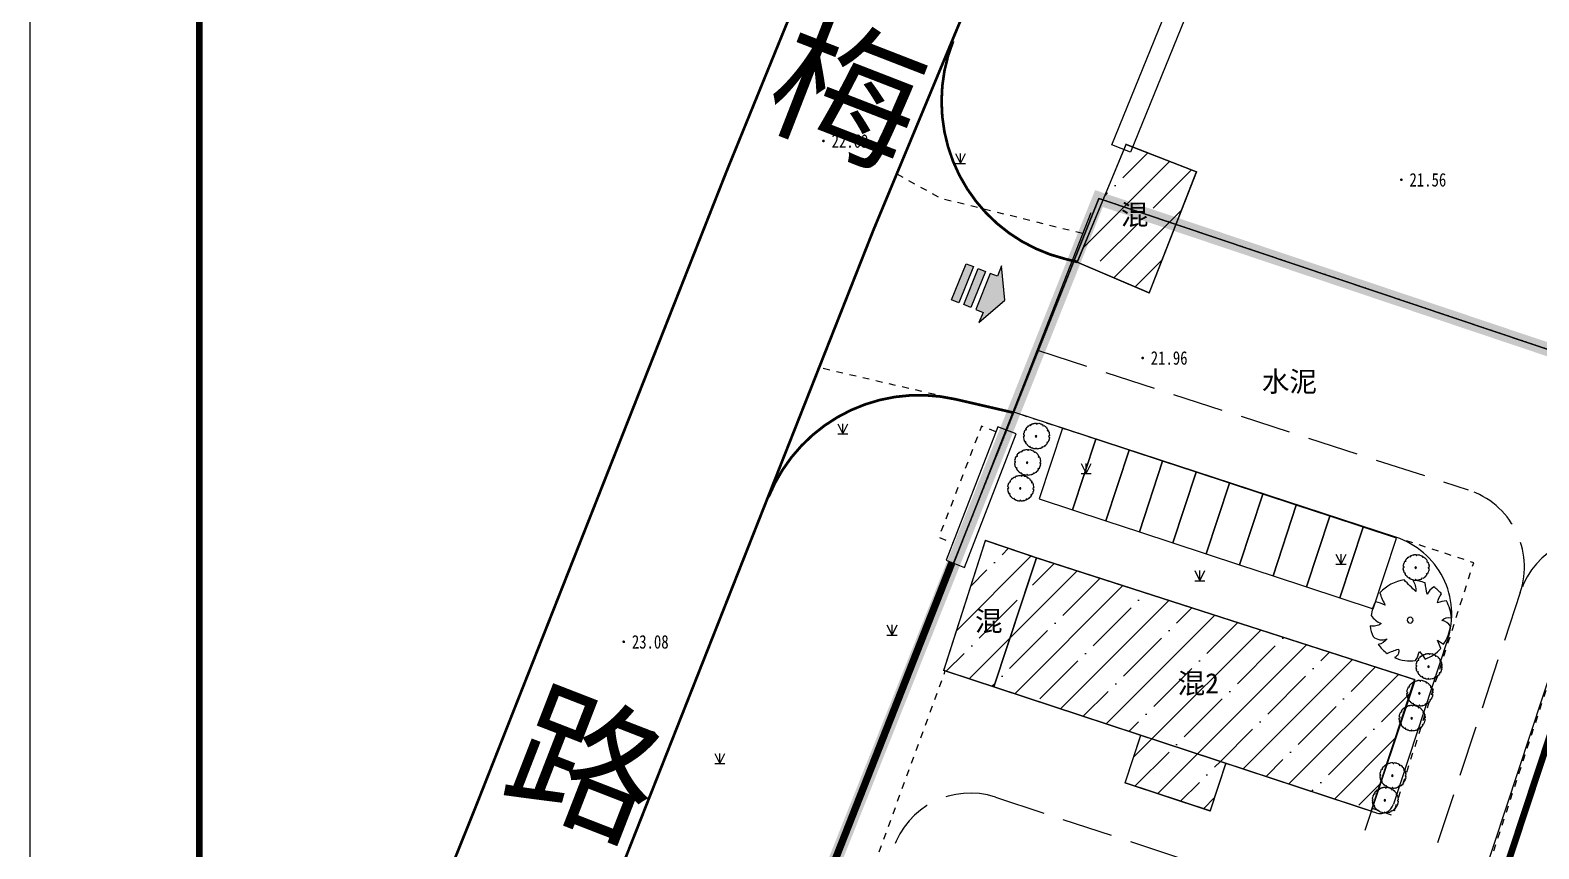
# Model space of a CAD drawing. Extents: x 423070 to 423610, y 3455986 to 3456411.
# Drawn here: x 423189.5 to 423301.1, y 3456243.1 to 3456303.6 of the extents above; entities that cross this region are included whole.
import ezdxf
from ezdxf.enums import TextEntityAlignment as Align

# ---------------------------------------------------------------- set-up
doc = ezdxf.new("R2010")
doc.units = 0
doc.header["$LTSCALE"] = 0.5
for name, pattern in [('ACAD_ISO10W100', [18, 12, -3, 0, -3]), ('DASH', [0.35, 0.25, -0.1]), ('X6', [2, 1, -1])]:
    doc.linetypes.add(name, pattern=pattern)
doc.layers.get('0').update_dxf_attribs({"linetype": 'CONTINUOUS'})
for name, color, linetype in [('0 - 新建建筑', 7, 'CONTINUOUS'), ('0 - 绿化2', 74, 'CONTINUOUS'), ('0 - 规划--用地红线', 6, 'CONTINUOUS'), ('00-地形图新', 253, 'CONTINUOUS'), ('AXIS_外部', 171, 'CONTINUOUS'), ('DLSS', 4, 'CONTINUOUS'), ('GCD', 1, 'CONTINUOUS'), ('GIS_LX', 7, 'CONTINUOUS'), ('JMD', 6, 'CONTINUOUS'), ('LV', 3, 'CONTINUOUS'), ('PKNG-TSRP', 83, 'CONTINUOUS'), ('TK', 7, 'CONTINUOUS'), ('TREE', 3, 'CONTINUOUS'), ('ZBTZ', 3, 'CONTINUOUS'), ('企业', 1, 'CONTINUOUS'), ('围墙线', 32, 'CONTINUOUS')]:
    doc.layers.add(name, color=color, linetype=linetype)
doc.styles.get("Standard").update_dxf_attribs({"font": 'rs.shx', "bigfont": 'hztxt.shx'})
doc.styles.add('宋体', font='')
doc.styles.add('正等线体', font='simhei.ttf')
doc.styles.get('宋体').set_extended_font_data('SimSun')
doc.linetypes.add('444', pattern='A,4.5,[145,AAA.SHX,S=1,R=0,X=0,Y=1],4.5,-0.5,[146,AAA.SHX,S=1,R=0,X=0,Y=0],-0.5', length=10)
doc.linetypes.add('FENCELINE2', pattern='A,0.25,-0.1,[132,ltypeshp.shx,S=0.1,R=0,X=-0.1,Y=0],-0.1,1', length=1.45)

# ---------------------------------------------------------------- blocks, each defined once
blk = doc.blocks.new('gc124')
at = {"color": 250}
for p, q in [((-0.75, 1.5), (0, 0)), ((-0.75, 0), (0.75, 0)), ((0, 0), (0, 1.5)), ((0, 0), (0.75, 1.5))]:
    blk.add_line(p, q, dxfattribs=at)
blk = doc.blocks.new('GC200')
at = {"linetype": 'Continuous', "const_width": 0.2, "flags": 128}
blk.add_lwpolyline([(-0.1, 0, 1), (0.1, 0, 1)], format="xyb", close=True, dxfattribs=at)
blk = doc.blocks.new('DX QQ')
at = {"color": 250, "linetype": 'Continuous', "flags": 128}
blk.add_lwpolyline([(423396.55, 3456248.13), (423268.53, 3456291.17), (423238.85, 3456216.69), (423366.72, 3456173.74), (423512.75, 3456126.45), (423525.73, 3456165.74), (423517.77, 3456186.89), (423510.43, 3456189.39), (423509.61, 3456190.14), (423509.54, 3456191.25), (423514.24, 3456198.78), (423392.65, 3456238.41)], close=True, dxfattribs=at)
at = {"layer": 'DLSS', "color": 250, "linetype": 'Continuous', "const_width": 0.1, "flags": 128}
for points in [[(423202, 3456163.74), (423205.96, 3456173.89), (423233.29, 3456241.81), (423251.84, 3456288.81), (423260.46, 3456309.55), (423286.2, 3456374.23)], [(423202, 3456195.36), (423222.43, 3456246.14), (423241, 3456293.2), (423249.5, 3456314.06), (423273.74, 3456374.23)]]:
    blk.add_lwpolyline(points, dxfattribs=at)
at = {"layer": 'DLSS', "color": 250, "linetype": 'X6', "flags": 128}
for points in [[(423253.58, 3456292.99), (423256.8, 3456291.21), (423267.77, 3456288.49)], [(423288.72, 3456246.07), (423290.27, 3456245.54), (423296.24, 3456264.23), (423262.55, 3456275.25), (423247.83, 3456278.66)], [(423260.9, 3456273.91), (423259.85, 3456274.34), (423256.69, 3456266.12), (423257.73, 3456265.7)], [(423287.81, 3456212.49), (423299.97, 3456249.81), (423303.9, 3456261.87), (423379.48, 3456237.31), (423419.39, 3456223.62), (423416.11, 3456214.05), (423405.27, 3456181.39), (423404.06, 3456180.91), (423397.92, 3456182.96)], [(423245.06, 3456223.11), (423257.17, 3456256.23)]]:
    blk.add_lwpolyline(points, dxfattribs=at)
at = {"layer": 'GCD', "color": 250, "linetype": 'Continuous', "flags": 128}
blk.add_lwpolyline([(423238.75, 3456215.48), (423267.96, 3456290.13)], dxfattribs=at)
at = {"layer": 'GIS_LX', "color": 250}
blk.add_lwpolyline([(423396.55, 3456248.13), (423366.72, 3456173.74), (423238.85, 3456216.69), (423268.53, 3456291.17)], close=True, dxfattribs=at)
blk.add_lwpolyline([(423366.72, 3456173.74), (423238.85, 3456216.69), (423268.53, 3456291.17), (423396.55, 3456248.13), (423392.65, 3456238.41)], dxfattribs=at)
at = {"layer": 'JMD', "color": 250, "linetype": 'Continuous', "flags": 128}
for points in [[(423275.44, 3456305.9), (423270.85, 3456294.61), (423269.47, 3456295.15), (423274.07, 3456306.45)], [(423275.73, 3456293.15), (423272.24, 3456284.19), (423266.93, 3456286.46), (423270.53, 3456295.18)], [(423261.05, 3456274.28), (423257.23, 3456264.41), (423258.58, 3456263.89), (423262.4, 3456273.76)], [(423263.9, 3456264.6), (423260.75, 3456255.05), (423257.05, 3456256.27), (423260.13, 3456265.88)], [(423263.9, 3456264.6), (423291.86, 3456255.59), (423288.65, 3456245.86), (423260.75, 3456255.05)], [(423271.62, 3456251.47), (423277.91, 3456249.4), (423276.75, 3456245.87), (423270.46, 3456247.95)]]:
    blk.add_lwpolyline(points, close=True, dxfattribs=at)
at = {"layer": 'JMD', "color": 250, "linetype": '444', "flags": 128}
blk.add_lwpolyline([(423238.85, 3456215.74), (423257.85, 3456264.11)], dxfattribs=at)
at = {"layer": 'GCD', "color": 250, "linetype": 'Continuous'}
ref = blk.add_blockref('GC200', (423248.16, 3456295.43, 22.69), dxfattribs=dict(at, xscale=0.5, yscale=0.5, zscale=0.5))
ref.add_attrib('height', '22.69', dxfattribs={"linetype": 'Continuous', "height": 1, "style": '正等线体', "width": 0.8}).set_placement((423248.76, 3456295.43, 22.69), align=Align.MIDDLE_LEFT)
ref = blk.add_blockref('GC200', (423290.89, 3456292.56, 21.56), dxfattribs=dict(at, xscale=0.5, yscale=0.5, zscale=0.5))
ref.add_attrib('height', '21.56', dxfattribs={"linetype": 'Continuous', "height": 1, "style": '正等线体', "width": 0.8}).set_placement((423291.49, 3456292.56, 21.56), align=Align.MIDDLE_LEFT)
ref = blk.add_blockref('GC200', (423271.76, 3456279.38, 21.96), dxfattribs=dict(at, xscale=0.5, yscale=0.5, zscale=0.5))
ref.add_attrib('height', '21.96', dxfattribs={"linetype": 'Continuous', "height": 1, "style": '正等线体', "width": 0.8}).set_placement((423272.36, 3456279.38, 21.96), align=Align.MIDDLE_LEFT)
ref = blk.add_blockref('GC200', (423233.39, 3456258.38, 23.08), dxfattribs=dict(at, xscale=0.5, yscale=0.5, zscale=0.5))
ref.add_attrib('height', '23.08', dxfattribs={"linetype": 'Continuous', "height": 1, "style": '正等线体', "width": 0.8}).set_placement((423233.99, 3456258.38, 23.08), align=Align.MIDDLE_LEFT)
at = {"layer": 'ZBTZ', "color": 250, "linetype": 'Continuous', "xscale": 0.5, "yscale": 0.5}
for p in [(423258.29, 3456293.76), (423249.59, 3456273.76), (423267.59, 3456270.82), (423286.43, 3456264.12), (423275.99, 3456262.9), (423253.23, 3456258.88), (423240.49, 3456249.38)]:
    blk.add_blockref('gc124', p, dxfattribs=at)
at = {"layer": 'DLSS', "color": 250, "linetype": 'Continuous', "style": '宋体'}
blk.add_text('水泥', height=1.5, dxfattribs=at).set_placement((423282.61, 3456277.66), align=Align.MIDDLE)
at = {"layer": 'JMD', "color": 250, "linetype": 'Continuous', "style": '宋体'}
for s, p in [('混', (423271.17, 3456289.99)), ('混', (423260.38, 3456259.93)), ('混2', (423275.87, 3456255.32))]:
    blk.add_text(s, height=1.5, dxfattribs=at).set_placement(p, align=Align.MIDDLE)
blk = doc.blocks.new('$plan$00003853')
at = {"layer": '0 - 绿化2'}
blk.add_lwpolyline([(227, 1020, -0.064779), (482, 928, -0.140502), (396, 691, 0.022693), (675, 782, -0.079452), (887, 533, 0.167891), (592, 468, 0.027315), (999, 345, -0.172277), (998, -362, -0.066723), (654, -389, -0.062305), (849, -572, -0.091342), (592, -836, -0.143439), (285, -705, 0.213293), (366, -986, -0.068191), (89, -1047, -0.278754), (-132, -757, 0.22121), (-146, -1029, -0.081068), (-464, -929, 0.034822), (-501, -626, 0.431768), (-644, -818, -0.134445), (-967, -375, -0.054829), (-808, -178, 0.035323), (-1051, -141, -0.115847), (-1001, 342), (-767, 368), (-931, 457, -0.12079), (-611, 836, -0.192954), (-378, 705, 0.24867), (-432, 953, -0.109754), (15, 1047, -0.045563), (77, 823, 0.166126)], format="xyb", close=True, dxfattribs=at)
blk.add_circle((13, -7), 75.6, dxfattribs=at)
blk = doc.blocks.new('A$C2A6D7B3E')
h = blk.add_hatch(color=1)
h.paths.add_polyline_path([(3.7, -2.98), (3.7, -4.48), (-3.8, -4.48), (-3.8, -2.98), (-5.92, -2.98), (-0.05, 0.02), (5.83, -2.98)])
h.paths.add_polyline_path([(-3.8, -6.98), (3.7, -6.98), (3.7, -5.48), (-3.8, -5.48)])
h.paths.add_polyline_path([(-3.8, -9.48), (3.7, -9.48), (3.7, -7.98), (-3.8, -7.98)])
blk.add_lwpolyline([(3.7, -2.98), (3.7, -4.48), (-3.8, -4.48), (-3.8, -2.98), (-5.92, -2.98), (-0.05, 0.02), (5.83, -2.98), (3.7, -2.98)])
for points in [[(-3.8, -6.98), (3.7, -6.98), (3.7, -5.48), (-3.8, -5.48)], [(-3.8, -9.48), (3.7, -9.48), (3.7, -7.98), (-3.8, -7.98)]]:
    blk.add_lwpolyline(points, close=True)
blk = doc.blocks.new('BRANCHD', base_point=(0.5, 0.5))
for p, q in [((0.951, 0.743), (0.931, 0.754)), ((0.962, 0.694), (0.951, 0.743)), ((0.974, 0.687), (0.962, 0.694)), ((0.97, 0.587), (0.994, 0.594)), ((0.987, 0.668), (0.974, 0.687)), ((0.982, 0.647), (0.987, 0.668)), ((0.997, 0.62), (0.982, 0.647)), ((0.994, 0.594), (0.997, 0.62)), ((0.97, 0.571), (0.97, 0.587)), ((1.008, 0.55), (0.97, 0.571)), ((0.998, 0.504), (1.008, 0.52)), ((1.008, 0.52), (1.008, 0.55))]:
    blk.add_line(p, q)
blk = doc.blocks.new('M_F16')
at = {"xscale": 1016, "yscale": 1016, "zscale": 1016}
for rotation in [150, 180, 120, 90, 59.99999999999999, 30, 330.0000000000001, 210, 240, 270, 300.0000000000001]:
    blk.add_blockref('BRANCHD', (3, 9), dxfattribs=dict(at, rotation=rotation))
blk.add_blockref('BRANCHD', (3, 9), dxfattribs=at)
at = {"width": 0.8, "flags": 9}
for tag in ['YSIZE', 'XSIZE']:
    blk.add_attdef(tag, (0, 0), '', height=0.2, dxfattribs=at)
blk = doc.blocks.new('SHU1')
at = {"layer": 'LV'}
for radius in [137, 92.1]:
    blk.add_circle((214, 644), radius, dxfattribs=at)
at = {"layer": 'LV', "xscale": 4.5, "yscale": 4.5, "zscale": 4.5}
blk.add_blockref('M_F16', (267, 678), dxfattribs=at)
blk = doc.blocks.new('GeYuanFrame_12758276', base_point=(20.09, 4.53))
at = {"layer": 'TK'}
blk.add_lwpolyline([(20.09, 4.53), (20.09, 598.53), (861.09, 598.53), (861.09, 4.53)], close=True, dxfattribs=at)
at = {"layer": 'TK', "const_width": 1}
blk.add_lwpolyline([(45.09, 588.53), (851.09, 588.53), (851.09, 14.53), (45.09, 14.53)], close=True, dxfattribs=at)

msp = doc.modelspace()

# ---------------------------------------------------------------- hatches: boundary and pattern name
at = {"linetype": 'Continuous'}
h = msp.add_hatch(dxfattribs=at)
h.set_pattern_fill('ANSI35', color=1, style=0)
h.set_pattern_definition([(45, (649.337, 134.4934), (-2.2450640303, 2.2450640303), []), (45, (651.582, 134.4934), (-2.2450640303, 2.2450640303), [3.96875, -0.79375, 0, -0.79375])])
h.paths.add_polyline_path([(423275.73, 3456293.15), (423272.24, 3456284.19), (423266.93, 3456286.46), (423270.53, 3456295.18)])
h = msp.add_hatch(dxfattribs=at)
h.set_pattern_fill('ANSI35', color=1, style=0)
h.set_pattern_definition([(45, (3e-10, 534.8544), (-2.2450640303, 2.2450640303), []), (45, (2.245, 534.8544), (-2.2450640303, 2.2450640303), [3.96875, -0.79375, 0, -0.79375])])
h.paths.add_polyline_path([(423263.9, 3456264.6), (423260.75, 3456255.05), (423257.05, 3456256.27), (423260.13, 3456265.88)])
h.paths.add_polyline_path([(423263.9, 3456264.6), (423291.86, 3456255.59), (423288.65, 3456245.86), (423260.75, 3456255.05)])
h.paths.add_polyline_path([(423271.62, 3456251.47), (423277.91, 3456249.4), (423276.75, 3456245.87), (423270.46, 3456247.95)], flags=17)

# ---------------------------------------------------------------- linework, layer by layer
at = {"linetype": 'Continuous', "ltscale": 2}
msp.add_line((423291.88, 3456255.49, 0), (423288.18, 3456244.43), dxfattribs=at)
at = {"color": 1, "linetype": 'Continuous', "flags": 128}
msp.add_lwpolyline([(423396.55, 3456248.13), (423268.53, 3456291.17), (423238.85, 3456216.69), (423366.72, 3456173.74), (423512.75, 3456126.45), (423525.73, 3456165.74), (423517.77, 3456186.89), (423510.43, 3456189.39), (423509.61, 3456190.14), (423509.54, 3456191.25), (423514.24, 3456198.78), (423392.65, 3456238.41)], close=True, dxfattribs=at)
at = {"linetype": 'Continuous', "ltscale": 2, "const_width": 0.5}
msp.add_lwpolyline([(423293.83, 3456227.08), (423304.02, 3456257.92), (423354.8, 3456241.14), (423344.61, 3456210.3)], close=True, dxfattribs=at)
at = {"layer": '0 - 新建建筑', "const_width": 0.1}
for points in [[(423275.73, 3456293.15), (423272.24, 3456284.19), (423266.93, 3456286.46), (423270.53, 3456295.18)], [(423263.9, 3456264.6), (423260.75, 3456255.05), (423257.05, 3456256.27), (423260.13, 3456265.88)], [(423263.9, 3456264.6), (423260.75, 3456255.05), (423257.05, 3456256.27), (423260.13, 3456265.88)], [(423263.9, 3456264.6), (423291.86, 3456255.59), (423288.65, 3456245.86), (423260.75, 3456255.05)], [(423263.9, 3456264.6), (423291.86, 3456255.59), (423288.65, 3456245.86), (423260.75, 3456255.05)], [(423271.62, 3456251.47), (423277.91, 3456249.4), (423276.75, 3456245.87), (423270.46, 3456247.95)]]:
    msp.add_lwpolyline(points, close=True, dxfattribs=at)
at = {"layer": '0 - 规划--用地红线', "color": 1, "linetype": 'ACAD_ISO10W100', "ltscale": 2, "const_width": 1}
msp.add_lwpolyline([(423396.55, 3456248.13), (423268.53, 3456291.17), (423238.85, 3456216.69), (423366.72, 3456173.74), (423512.75, 3456126.45), (423525.73, 3456165.74), (423517.77, 3456186.89), (423510.43, 3456189.39), (423509.61, 3456190.14), (423509.54, 3456191.25), (423514.24, 3456198.78), (423392.65, 3456238.41)], close=True, dxfattribs=at)
at = {"layer": '0 - 规划--用地红线', "color": 1, "linetype": 'ACAD_ISO10W100', "ltscale": 0.0005}
msp.add_lwpolyline([(423396.55, 3456248.13), (423268.53, 3456291.17), (423238.85, 3456216.69), (423366.72, 3456173.74), (423512.75, 3456126.45), (423525.73, 3456165.74), (423517.77, 3456186.89), (423510.43, 3456189.39), (423509.61, 3456190.14), (423509.54, 3456191.25), (423514.24, 3456198.78), (423392.65, 3456238.41)], close=True, dxfattribs=at)
at = {"layer": '00-地形图新', "color": 5, "linetype": 'Continuous', "const_width": 0.2, "flags": 128}
for points in [[(423202, 3456164.04), (423233.29, 3456241.81), (423251.84, 3456288.81), (423260.46, 3456309.55), (423286.2, 3456374.23)], [(423202, 3456195.36), (423222.43, 3456246.14), (423241, 3456293.2), (423249.5, 3456314.06), (423273.74, 3456374.23)]]:
    msp.add_lwpolyline(points, dxfattribs=at)
for points in [[(423257.75, 3456302.82, 0.455261), (423266.01, 3456286.71), (423266.94, 3456286.48)], [(423262.22, 3456275.33), (423257.94, 3456276.32, 0.370019), (423244.1, 3456269.09)]]:
    msp.add_lwpolyline(points, format="xyb", dxfattribs=at)
at = {"layer": 'AXIS_外部', "linetype": 'DASH', "ltscale": 30}
for p, q in [((423264.05, 3456279.92), (423295.84, 3456269.62)), ((423299.68, 3456262.03), (423293.25, 3456242.54)), ((423260.88, 3456246.89), (423285.67, 3456238.72))]:
    msp.add_line(p, q, dxfattribs=at)
at = {"layer": 'AXIS_外部'}
for p, q in [((423290.48, 3456266.11), (423262.23, 3456275.36)), ((423294.31, 3456258.53), (423290.3, 3456246.37)), ((423302.25, 3456257.05), (423293.04, 3456229.17)), ((423288.65, 3456245.86), (423289.04, 3456245.73))]:
    msp.add_line(p, q, dxfattribs=at)
at = {"layer": 'AXIS_外部', "linetype": 'DASH', "ltscale": 30}
for centre, start, end in [((423293.99, 3456263.91), 341.7171, 72.0388), ((423305.4, 3456260.21), 72.0388, 161.7171), ((423259.01, 3456241.19), 71.7686, 161.7686)]:
    msp.add_arc(centre, 6, start, end, dxfattribs=at)
at = {"layer": 'AXIS_外部'}
for centre, radius, start, end in [((423288.62, 3456260.41), 6, 341.7171, 71.8743), ((423289.35, 3456246.68), 1, 251.7686, 341.7171)]:
    msp.add_arc(centre, radius, start, end, dxfattribs=at)
at = {"layer": 'DLSS', "linetype": 'X6', "flags": 128}
msp.add_lwpolyline([(423260.9, 3456273.91), (423259.85, 3456274.34), (423256.69, 3456266.12), (423257.73, 3456265.7)], dxfattribs=at)
at = {"layer": 'JMD', "linetype": 'Continuous', "flags": 128}
msp.add_lwpolyline([(423261.05, 3456274.28), (423257.23, 3456264.41), (423258.58, 3456263.89), (423262.4, 3456273.76)], close=True, dxfattribs=at)
at = {"layer": 'JMD', "linetype": '444', "flags": 128}
msp.add_lwpolyline([(423238.85, 3456215.74), (423257.85, 3456264.11)], dxfattribs=at)
at = {"layer": 'PKNG-TSRP'}
for points in [[(423268.31, 3456273.37), (423265.84, 3456274.18), (423264.11, 3456268.95), (423266.58, 3456268.14)], [(423270.77, 3456272.55), (423268.31, 3456273.37), (423266.58, 3456268.14), (423269.05, 3456267.33)], [(423273.24, 3456271.74), (423270.77, 3456272.55), (423269.05, 3456267.33), (423271.52, 3456266.51)], [(423275.71, 3456270.92), (423273.24, 3456271.74), (423271.52, 3456266.51), (423273.99, 3456265.7)], [(423278.18, 3456270.11), (423275.71, 3456270.92), (423273.99, 3456265.7), (423276.46, 3456264.89)], [(423280.65, 3456269.3), (423278.18, 3456270.11), (423276.46, 3456264.89), (423278.93, 3456264.07)], [(423283.12, 3456268.48), (423280.65, 3456269.3), (423278.93, 3456264.07), (423281.4, 3456263.26)], [(423285.59, 3456267.67), (423283.12, 3456268.48), (423281.4, 3456263.26), (423283.87, 3456262.45)], [(423288.06, 3456266.86), (423285.59, 3456267.67), (423283.87, 3456262.45), (423286.34, 3456261.63)], [(423290.53, 3456266.04), (423288.06, 3456266.86), (423286.34, 3456261.63), (423288.81, 3456260.82)]]:
    msp.add_lwpolyline(points, close=True, dxfattribs=at)
at = {"layer": '围墙线', "color": 41, "linetype": 'FENCELINE2', "ltscale": 10, "const_width": 0.5}
msp.add_lwpolyline([(423410.9, 3456158.86), (423238.52, 3456215.58), (423257.64, 3456264.25)], dxfattribs=at)

# ---------------------------------------------------------------- block references
at = {"linetype": 'Continuous', "xscale": 0.5, "yscale": 0.5, "zscale": 0.5}
msp.add_blockref('GeYuanFrame_12758276', (423189.5, 3456082.23), dxfattribs=at)
at = {"linetype": 'Continuous'}
msp.add_blockref('DX QQ', (0, 0), dxfattribs=at)
at = {"xscale": -0.384, "yscale": 0.3840000000000001, "zscale": 0.3840000000000001, "rotation": 248.1864912237627}
msp.add_blockref('A$C2A6D7B3E', (423261.56, 3456283.68), dxfattribs=at)
at = {"layer": '0 - 绿化2', "xscale": 0.002879999999999999, "yscale": -0.00288, "zscale": 0.00288, "rotation": 118.0922593969319}
msp.add_blockref('$plan$00003853', (423291.58, 3456259.96), dxfattribs=at)
at = {"layer": 'GCD', "linetype": 'Continuous'}
ref = msp.add_blockref('GC200', (423248.16, 3456295.43, 22.69), dxfattribs=dict(at, xscale=0.5, yscale=0.5, zscale=0.5))
ref.add_attrib('height', '22.69', dxfattribs={"linetype": 'Continuous', "height": 1, "style": '正等线体', "width": 0.8}).set_placement((423248.76, 3456295.43, 22.69), align=Align.MIDDLE_LEFT)
at = {"layer": 'GCD', "color": 250, "linetype": 'Continuous'}
ref = msp.add_blockref('GC200', (423271.76, 3456279.38, 21.96), dxfattribs=dict(at, xscale=0.5, yscale=0.5, zscale=0.5))
ref.add_attrib('height', '21.96', dxfattribs={"color": 250, "linetype": 'Continuous', "height": 1, "style": '正等线体', "width": 0.8}).set_placement((423272.36, 3456279.38, 21.96), align=Align.MIDDLE_LEFT)
at = {"layer": 'GCD', "linetype": 'Continuous'}
ref = msp.add_blockref('GC200', (423233.39, 3456258.38, 23.08), dxfattribs=dict(at, xscale=0.5, yscale=0.5, zscale=0.5))
ref.add_attrib('height', '23.08', dxfattribs={"linetype": 'Continuous', "height": 1, "style": '正等线体', "width": 0.8}).set_placement((423233.99, 3456258.38, 23.08), align=Align.MIDDLE_LEFT)
at = {"layer": 'TREE', "extrusion": (4.65613e-15, -3.21018e-15, -1), "xscale": 0.0004110838609215419, "yscale": 0.0004110836464220474, "zscale": -0.0004110837350400002, "rotation": 113.2171385479635}
for p in [(-423263.6, 3456273.61), (-423262.94, 3456271.66), (-423262.43, 3456269.75), (-423291.67, 3456263.89), (-423292.62, 3456256.57), (-423291.94, 3456254.59), (-423291.37, 3456252.75), (-423289.95, 3456248.5), (-423289.39, 3456246.68)]:
    msp.add_blockref('SHU1', p, dxfattribs=at)

# ---------------------------------------------------------------- texts
at = {"layer": '企业', "insert": (423265.65, 3456354.46), "char_height": 8, "width": 450.807, "attachment_point": 1, "rotation": 338.7678}
msp.add_mtext('{\\fSimHei|b0|i0|c134|p2;\\C7;钟\\P\\P\\P\\P梅\\P\\P\\P\\P路}', dxfattribs=at)

doc.saveas('drawing.dxf')
